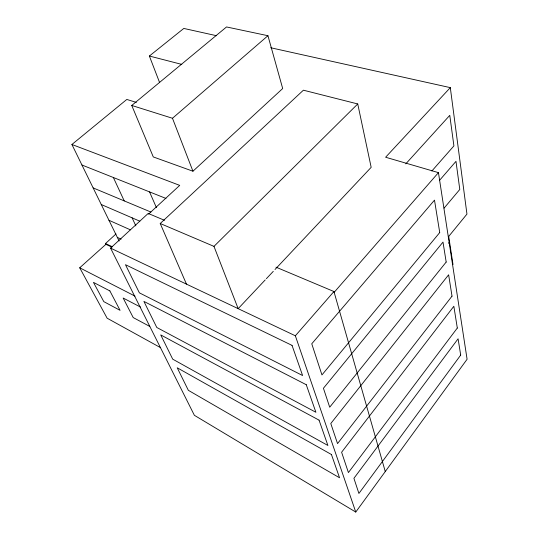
<?xml version="1.0" encoding="UTF-8"?>
<svg xmlns="http://www.w3.org/2000/svg" width="539" height="539" viewBox="0 0 539 539"><rect width="100%" height="100%" fill="white"/><g stroke="black" fill="none" stroke-linecap="round" stroke-linejoin="round"><path stroke-width="0.81" d="M164.469 220.283L148.191 213.437L110.569 248.122L194.37 415.306L355.76 512.05L467.091 359.25L438.45 172.642L385.614 157.24L450.308 87.635L270.719 47.749M448.488 243.257L449.546 241.957M448.414 236.776L466.949 214.098L450.308 87.635M444.096 208.121L459.787 189.452L455.981 161.343L439.568 180.329M355.76 512.05L295.352 335.784L333.944 291.532L275.968 267.155M334.167 292.327L438.45 172.642M431.874 170.991L453.912 145.901L449.775 115.346L405.786 163.869M265.228 279.903L238.164 308.658L213.976 246.377L160.224 223.503L303.403 90.195L357.741 103.96L371.169 167.339L275.011 269.507M266.381 278.683L273.286 271.339M213.976 246.377L357.741 103.96M192.942 171.22L282.692 88.531L267.944 35.715L226.535 26.95L131.752 105.455L153.285 156.93L192.942 171.22L172.48 118.27L131.752 105.455M148.515 214.165L179.716 185.376L71.909 144.486L126.806 99.445L136.347 102.403M111.836 247.125L105.907 244.322L105.509 243.534L115.986 233.946M160.662 347.716L107.126 318.199L79.718 267.789L105.907 244.322M172.48 118.27L267.944 35.715M159.618 82.602L149.37 56.029L183.799 28.439L216.597 35.722M149.37 56.029L181.778 64.397M81.941 165.008L165.965 198.426M93.139 187.909L150.866 212.029M101.265 204.524L139.817 221.179M108.972 220.283L130.398 229.83M117.334 237.382L121.127 239.127M105.509 243.534L112.186 246.687M110.569 248.122L295.352 335.784M79.718 267.789L135.013 296.12M140.672 307.156L123.155 298.033L133.207 317.565L149.808 326.459M71.909 144.486L119.106 241.014M113.365 177.506L124.239 200.906M132.116 217.85L135.848 225.888M149.552 191.897L156.404 207.609M160.224 223.503L186.467 284.127M333.944 291.532L385.264 471.558M448.677 236.244L453.009 264.588M460.697 355.093L358.907 493.454L353.914 478.309L458.089 338.802L460.697 355.093M457.308 328.035L348.41 472.568L341.611 452.241L453.845 306.267L457.308 328.035M452.019 296.14L337.535 443.597L330.791 423.519L448.623 274.802L452.019 296.14M446.184 262.042L329.7 407.214L323.427 388.255L442.997 242.099L446.184 262.042M439.73 232.558L321.951 374.935L311.758 343.788L434.495 200.131L439.73 232.558M292.044 345.391L125.466 264.696L139.379 292.839L302.601 375.528L292.044 345.391M306.253 384.705L143.906 301.402L156.788 327.476L315.894 412.268L306.253 384.705M109.882 290.925L93.449 282.369L103.805 301.631L120.076 310.343L109.882 290.925M319.048 420.137L160.73 334.908L172.709 359.163L327.901 445.477L319.048 420.137M331.438 454.505L177.23 367.793L188.347 390.324L339.55 477.776L331.438 454.505"/></g></svg>
